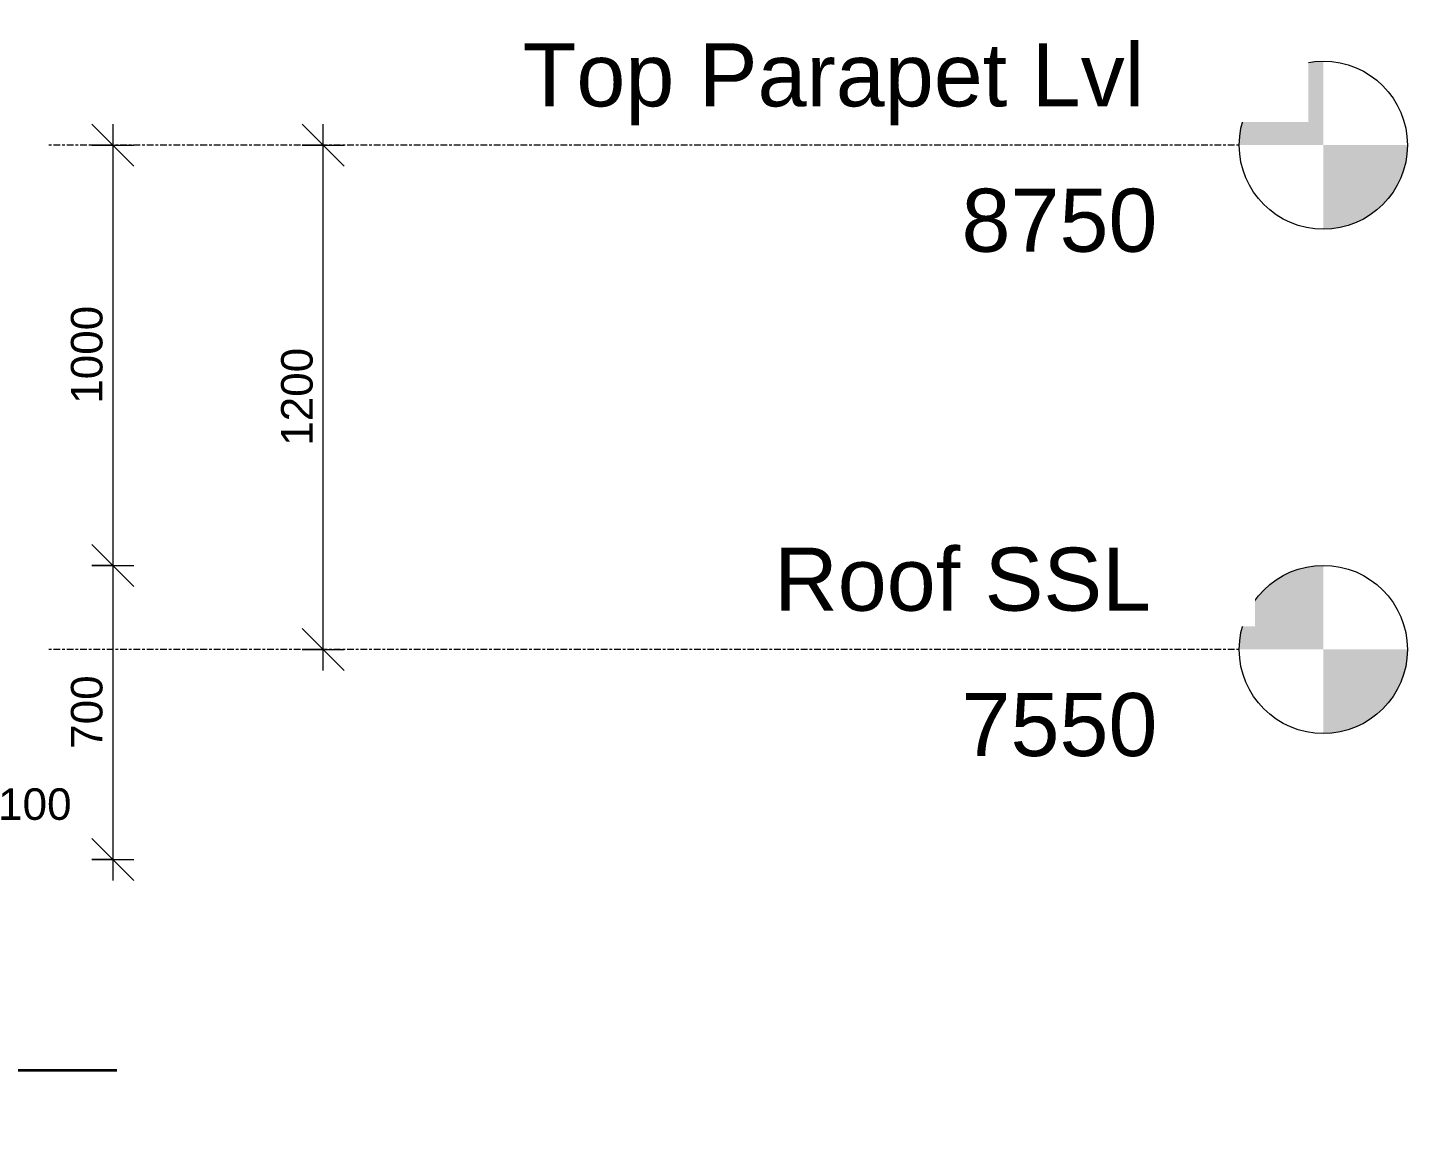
# Model space of a CAD drawing. Header units: millimetres. Extents: x -25665 to 25841, y -6376 to 15610.
# Drawn here: x 22559 to 25841, y 6363 to 9030 of the extents above; entities that cross this region are included whole.
import ezdxf

# ---------------------------------------------------------------- set-up
doc = ezdxf.new("R2010")
doc.units = ezdxf.units.MM
doc.linetypes.add('Centre', pattern=[31.75, 6.35, -4.75, 15.9, -4.75])
for name, color, linetype, lineweight in [('A-ANNO-DIMS', 211, 'Continuous', 9), ('A-ANNO-DIMS-50', 211, 'Continuous', 9), ('A-DETL-GENF', 92, 'Continuous', 9), ('A-DETL-MEDM', 33, 'Continuous', 25), ('A-FLOR-LEVL', 51, 'Continuous', 9)]:
    doc.layers.add(name, color=color, linetype=linetype, lineweight=lineweight)
doc.styles.add('Arial_10', font='arial.ttf', dxfattribs={"height": 75})
doc.styles.add('Arial_4', font='arial.ttf', dxfattribs={"height": 150})
doc.dimstyles.new('100_2', dxfattribs={"dimscale": 304.8, "dimtxt": 76.519455, "dimasz": 0.328084, "dimexe": 0.164042, "dimexo": 0.0625, "dimgap": 0.008202, "dimtad": 1, "dimdec": 0, "dimzin": 0, "dimdsep": 46, "dimtxsty": 'Arial_10', "dimblk1": 'OBLIQUE', "dimblk2": 'OBLIQUE', "dimsah": 1, "dimcen": 0.09, "dimdle": 0.164042, "dimazin": 0, "dimtfac": 1, "dimtdec": 4, "dimtix": 1, "dimtmove": 0, "dimatfit": 3, "dimfxl": 0.164042, "dimfxlon": 1, "dimtvp": 1, "dimtolj": 1, "dimtzin": 0, "dimarcsym": 2})
doc.dimstyles.new('100_3', dxfattribs={"dimscale": 304.8, "dimtxt": 76.519455, "dimasz": 0.328084, "dimexe": 0.164042, "dimexo": 0.0625, "dimgap": 0.008202, "dimtad": 1, "dimdec": 0, "dimzin": 0, "dimdsep": 46, "dimtxsty": 'Arial_10', "dimblk1": 'OBLIQUE', "dimblk2": 'OBLIQUE', "dimsah": 1, "dimcen": 0.09, "dimdle": 0.164042, "dimazin": 0, "dimtfac": 1, "dimtdec": 4, "dimtix": 1, "dimtmove": 1, "dimatfit": 3, "dimfxl": 0.164042, "dimfxlon": 1, "dimtvp": 1, "dimtolj": 1, "dimtzin": 0, "dimarcsym": 2})

# ---------------------------------------------------------------- blocks, each defined once
blk = doc.blocks.new('M_Break Line1 - M_Break Line-1717547-Section 6')
at = {"layer": 'A-DETL-MEDM', "lineweight": 35}
for p, q in [((5684.7, 6733.8), (5586.5, 6548.2)), ((5881.2, 6362.7), (5684.7, 6733.8)), ((5586.5, 6548.2), (4096.3, 6548.2)), ((5979.5, 6548.2), (5881.2, 6362.7)), ((7448, 6548.2), (5979.5, 6548.2))]:
    blk.add_line(p, q, dxfattribs=at)
blk = doc.blocks.new('Level - Standard-24867-Section 6')
at = {"layer": 'A-FLOR-LEVL'}
h = blk.add_hatch(color=256, dxfattribs=at)
edge = h.paths.add_edge_path()
edge.add_line((10318.7, 7550), (10118.7, 7550))
edge.add_arc((10318.7, 7550), 200, 90, 180, ccw=False)
edge.add_line((10318.7, 7750), (10318.7, 7550))
h = blk.add_hatch(color=256, dxfattribs=at)
edge = h.paths.add_edge_path()
edge.add_line((10318.7, 7350), (10318.7, 7550))
edge.add_line((10318.7, 7550), (10518.7, 7550))
edge.add_arc((10318.7, 7550), 200, 270, 360, ccw=False)
blk.add_circle((10318.7, 7550), 200, dxfattribs=at)
blk = doc.blocks.new('DIMBLOCK66-Section 6')
at = {"layer": 'A-ANNO-DIMS-50', "transparency": 16777216}
for p, q in [((22761.6, 8750), (22711.6, 8800)), ((22761.6, 8800), (22761.6, 7750)), ((22711.6, 8750), (22811.6, 8750)), ((22761.6, 8750), (22711.6, 8750)), ((22761.6, 8750), (22811.6, 8700)), ((22761.6, 7750), (22711.6, 7800)), ((22711.6, 7750), (22811.6, 7750)), ((22761.6, 7750), (22711.6, 7750)), ((22761.6, 7750), (22811.6, 7700))]:
    blk.add_line(p, q, dxfattribs=at)
at = {"layer": 'A-ANNO-DIMS-50', "color": 0, "transparency": 16777216, "insert": (22661.8, 8134.6), "char_height": 75, "width": 276.883, "attachment_point": 1, "rotation": 90, "line_spacing_factor": 0.941778, "style": 'Arial_10'}
blk.add_mtext('1000', dxfattribs=at)
blk = doc.blocks.new('_Oblique')
at = {"color": 0, "linetype": 'ByBlock', "lineweight": -2}
blk.add_line((-0.5, -0.5), (0.5, 0.5), dxfattribs=at)
blk = doc.blocks.new('DIMBLOCK67-Section 6')
at = {"layer": 'A-ANNO-DIMS-50', "transparency": 16777216}
for p, q in [((22761.6, 7750), (22711.6, 7800)), ((22711.6, 7750), (22811.6, 7750)), ((22761.6, 7750), (22711.6, 7750)), ((22761.6, 7750), (22761.6, 7000)), ((22761.6, 7750), (22811.6, 7700)), ((22761.6, 7050), (22711.6, 7100)), ((22711.6, 7050), (22811.6, 7050)), ((22761.6, 7050), (22711.6, 7050)), ((22761.6, 7050), (22811.6, 7000))]:
    blk.add_line(p, q, dxfattribs=at)
at = {"layer": 'A-ANNO-DIMS-50', "color": 0, "transparency": 16777216, "insert": (22661.8, 7313.5), "char_height": 75, "width": 207.662, "attachment_point": 1, "rotation": 90, "line_spacing_factor": 0.941778, "style": 'Arial_10'}
blk.add_mtext('700', dxfattribs=at)
blk = doc.blocks.new('DIMBLOCK68-Section 6')
at = {"layer": 'A-ANNO-DIMS-50', "transparency": 16777216}
for p, q in [((22359.8, 7264.8), (22409.8, 7314.8)), ((22359.8, 7314.8), (22359.8, 7214.8)), ((22359.8, 7264.8), (22359.8, 7314.8)), ((22459.8, 7264.8), (22509.8, 7314.8)), ((22459.8, 7314.8), (22459.8, 7214.8)), ((22459.8, 7264.8), (22459.8, 7314.8)), ((22309.8, 7264.8), (22509.8, 7264.8)), ((22359.8, 7264.8), (22309.8, 7214.8)), ((22459.8, 7264.8), (22409.8, 7214.8))]:
    blk.add_line(p, q, dxfattribs=at)
blk.add_ellipse((22488.5, 7264.8), major_axis=(0, 83.8), ratio=0.937895, start_param=1.570796, end_param=3.141593, dxfattribs=at)
at = {"layer": 'A-ANNO-DIMS-50', "color": 0, "transparency": 16777216, "insert": (22488.5, 7219.5), "char_height": 75, "width": 207.662, "attachment_point": 1, "line_spacing_factor": 0.941778, "style": 'Arial_10'}
blk.add_mtext('100', dxfattribs=at)
blk = doc.blocks.new('DIMBLOCK69-Section 6')
at = {"layer": 'A-ANNO-DIMS-50', "transparency": 16777216}
for p, q in [((23261.6, 8750), (23211.6, 8800)), ((23261.6, 7500), (23261.6, 8800)), ((23211.6, 8750), (23311.6, 8750)), ((23261.6, 8750), (23211.6, 8750)), ((23261.6, 8750), (23311.6, 8700)), ((23261.6, 7550), (23211.6, 7600)), ((23211.6, 7550), (23311.6, 7550)), ((23261.6, 7550), (23211.6, 7550)), ((23261.6, 7550), (23311.6, 7500))]:
    blk.add_line(p, q, dxfattribs=at)
at = {"layer": 'A-ANNO-DIMS-50', "color": 0, "transparency": 16777216, "insert": (23161.8, 8034.6), "char_height": 75, "width": 276.883, "attachment_point": 1, "rotation": 90, "line_spacing_factor": 0.941778, "style": 'Arial_10'}
blk.add_mtext('1200', dxfattribs=at)

msp = doc.modelspace()

# ---------------------------------------------------------------- linework, layer by layer
at = {"layer": 'A-FLOR-LEVL', "linetype": 'Centre'}
for p, q in [((25441.4, 8750), (22607.6, 8750)), ((25441.4, 7550), (22607.6, 7550))]:
    msp.add_line(p, q, dxfattribs=at)

# ---------------------------------------------------------------- block references
at = {"layer": 'A-DETL-GENF', "lineweight": 18}
msp.add_blockref('M_Break Line1 - M_Break Line-1717547-Section 6', (15322.7, 0), dxfattribs=at)
at = {"layer": 'A-FLOR-LEVL'}
for p in [(15322.7, 1200), (15322.7, 0)]:
    msp.add_blockref('Level - Standard-24867-Section 6', p, dxfattribs=at)

# ---------------------------------------------------------------- texts
at = {"layer": 'A-FLOR-LEVL', "char_height": 150, "width": 577.215, "attachment_point": 1, "style": 'Arial_4', "bg_fill": 3, "box_fill_scale": 1.25, "bg_fill_color": 256, "bg_fill_true_color": 13158600, "bg_fill_transparency": 0}
for s, insert in [('8750', (24780.6, 8646.3)), ('7550', (24780.6, 7446.3))]:
    msp.add_mtext(s, dxfattribs=dict(at, insert=insert))

# ---------------------------------------------------------------- dimensions: what is measured, and where the dimension line sits
at = {"layer": 'A-ANNO-DIMS'}
for base, p1, p2, override, picture, middle in [((22761.6, 7750), (22711.6, 8750), (22711.6, 7750), {"dimpost": '<>', "dimfxl": 1000}, 'DIMBLOCK66-Section 6', (22720.8, 8250)), ((23261.6, 8750), (23211.6, 7550), (23211.6, 8750), {"dimpost": '<>', "dimfxl": 1200}, 'DIMBLOCK69-Section 6', (23220.8, 8150)), ((22761.6, 7050), (22711.6, 7750), (22711.6, 7050), {"dimpost": '<>', "dimfxl": 700}, 'DIMBLOCK67-Section 6', (22720.8, 7400))]:
    dim = msp.add_linear_dim(base=base, p1=p1, p2=p2, angle=90, dimstyle='100_2', override=override, dxfattribs=at)
    dim.commit()
    dim.dimension.update_dxf_attribs({"geometry": picture, "text_midpoint": middle})
dim = msp.add_linear_dim(base=(22459.8, 7264.8), p1=(22359.8, 7314.8), p2=(22459.8, 7314.8), dimstyle='100_3', override={"dimpost": '<>', "dimfxl": 100}, dxfattribs=at)
dim.commit()
dim.dimension.update_dxf_attribs({"geometry": 'DIMBLOCK68-Section 6', "text_midpoint": (22592.3, 7169.5), "dimtype": 160})

# ---------------------------------------------------------------- next in the draw order: texts
at = {"layer": 'A-FLOR-LEVL', "char_height": 150, "attachment_point": 1, "style": 'Arial_4', "bg_fill": 3, "box_fill_scale": 1.25, "bg_fill_color": 256, "bg_fill_true_color": 13158600, "bg_fill_transparency": 0}
for s, insert, width in [('Top Parapet Lvl', (23736.3, 8992.2), 1831.856), ('Roof SSL', (24334.8, 7792.2), 1106.329)]:
    msp.add_mtext(s, dxfattribs=dict(at, insert=insert, width=width))

doc.saveas('drawing.dxf')
